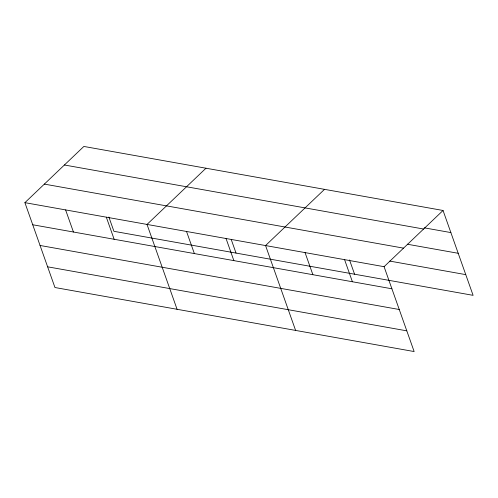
<?xml version="1.0" encoding="UTF-8"?>
<svg xmlns="http://www.w3.org/2000/svg" width="498" height="498" viewBox="0 0 498 498"><rect width="100%" height="100%" fill="white"/><g stroke="black" fill="none" stroke-linecap="round" stroke-linejoin="round"><path stroke-width="0.75" d="M24.9 202.655L384.083 266.691L414.137 351.551L54.954 287.52L24.9 202.655L83.863 146.449L443.046 210.48L473.1 295.345L113.918 231.309L108.863 217.028M205.985 168.218L147.022 224.43L177.076 309.295M324.515 189.346L265.552 245.558L295.607 330.423M384.083 266.691L443.046 210.48M424.284 227.841L450.877 232.585M64.41 164.994L423.586 229.03M407.302 244.219L458.21 253.295M44.359 184.104L403.542 248.141M389.785 261.089L465.767 274.635M32.725 224.76L391.907 288.79M40.064 245.47L399.247 309.507M47.621 266.81L406.798 330.84M349.515 259.931L354.57 274.211M344.572 259.645L352.397 281.75M305.062 252.604L312.887 274.709M231.234 239.513L236.04 253.084M226.042 238.517L233.867 260.622M186.532 231.47L194.357 253.575M106.317 217.172L114.142 239.277M65.605 209.913L73.436 232.018"/></g></svg>
